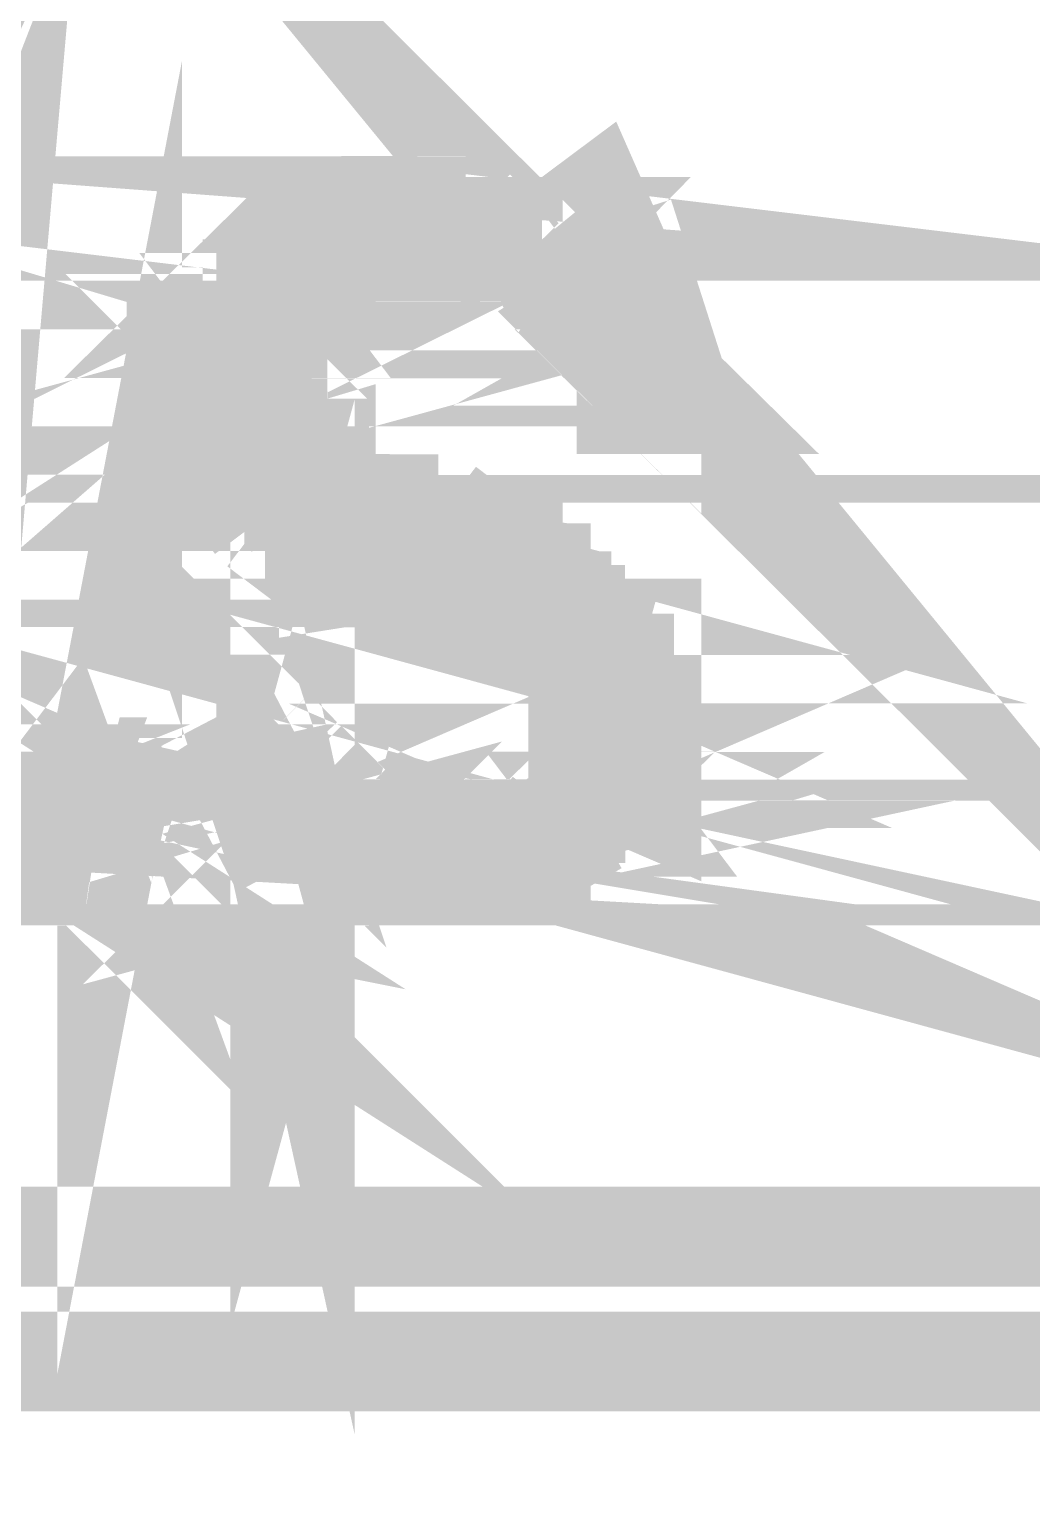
# Model space of a CAD drawing. Header units: inches. Extents: x -524 to 1067, y -71 to 1110.
# Drawn here: x 726.58 to 735.9, y 121.45 to 135.09 of the extents above; entities that cross this region are included whole.
import ezdxf

# ---------------------------------------------------------------- set-up
doc = ezdxf.new("R2010")
doc.units = ezdxf.units.IN
doc.header["$MEASUREMENT"] = 0
doc.layers.add('H', color=7, linetype='Continuous')
doc.layers.add('P', color=7, linetype='Continuous')

msp = doc.modelspace()

# ---------------------------------------------------------------- hatches: boundary and pattern name
at = {"layer": 'H', "linetype": 'Continuous'}
for points in [[(729.0289337264737, 133.1418541869889), (729.2880722165155, 133.3352955950482), (730.6385122350425, 133.3352955950482), (730.8976507250841, 133.1418541869889), (729.0289337264737, 133.1418541869889)], [(731.0910921331433, 132.8827156969471), (731.3465807852974, 133.1418541869889), (731.605719275339, 133.1418541869889), (731.7991606833982, 133.3352955950482), (732.05829917344, 133.3352955950482), (732.5072292336529, 131.7257170864793), (731.3465807852974, 132.8827156969471), (731.0910921331433, 132.8827156969471)], [(728.7734450743199, 132.8827156969471), (728.7734450743199, 133.1418541869889), (729.2880722165155, 133.1418541869889), (729.2880722165155, 132.8827156969471), (728.7734450743199, 132.8827156969471)], [(731.0910921331433, 132.8827156969471), (730.8976507250841, 133.1418541869889), (731.3465807852974, 133.1418541869889), (731.0910921331433, 132.8827156969471)], [(728.5800036662606, 131.9155086566508), (728.3208651762191, 132.1746471466925), (728.3208651762191, 132.4337856367341), (728.5800036662606, 132.6235772069056), (729.0289337264737, 132.8827156969471), (729.0289337264737, 132.6235772069056), (728.7734450743199, 132.6235772069056), (728.7734450743199, 132.1746471466925), (728.5800036662606, 131.9155086566508)], [(728.5800036662606, 132.6235772069056), (728.5800036662606, 132.8827156969471), (729.0289337264737, 132.8827156969471), (728.5800036662606, 132.6235772069056)], [(728.1310736060475, 131.7257170864793), (728.1310736060475, 131.9155086566508), (728.3208651762191, 131.9155086566508), (728.3208651762191, 132.1746471466925), (728.5800036662606, 131.9155086566508), (728.1310736060475, 131.7257170864793)], [(728.1310736060475, 131.4665785964377), (728.1310736060475, 131.7257170864793), (728.5800036662606, 131.9155086566508), (728.5800036662606, 131.7257170864793), (728.7734450743199, 131.7257170864793), (728.7734450743199, 131.2731371883785), (728.3208651762191, 131.0176485362247), (728.3208651762191, 131.4665785964377), (728.1310736060475, 131.4665785964377)], [(732.3137878255936, 131.7257170864793), (732.3137878255936, 131.9155086566508), (732.5072292336529, 131.7257170864793), (732.3137878255936, 131.7257170864793)], [(728.3208651762191, 131.0176485362247), (728.7734450743199, 131.2731371883785), (729.0289337264737, 131.0176485362247), (728.3208651762191, 131.0176485362247)], [(728.5800036662606, 130.7585100461829), (728.3208651762191, 131.0176485362247), (729.2880722165155, 131.0176485362247), (729.2880722165155, 130.7585100461829), (728.5800036662606, 130.7585100461829)], [(728.7734450743199, 130.5650686381236), (728.5800036662606, 130.7585100461829), (729.7406521146163, 130.7585100461829), (729.7406521146163, 130.5650686381236), (728.7734450743199, 130.5650686381236)], [(729.0289337264737, 130.305930148082), (728.7734450743199, 130.5650686381236), (730.448720664871, 130.5650686381236), (730.6385122350425, 130.305930148082), (731.0910921331433, 130.305930148082), (731.0910921331433, 130.1161385779106), (729.4815136245747, 130.1161385779106), (729.4815136245747, 130.305930148082), (729.0289337264737, 130.305930148082)], [(731.7991606833982, 129.5978615978273), (730.8976507250841, 129.8570000878688), (730.448720664871, 129.8570000878688), (730.1895821748294, 130.1161385779106), (731.605719275339, 129.8570000878688), (731.7991606833982, 129.8570000878688), (731.7991606833982, 129.5978615978273)], [(731.605719275339, 129.8570000878688), (730.1895821748294, 130.1161385779106), (731.605719275339, 130.1161385779106), (731.605719275339, 129.8570000878688)], [(732.05829917344, 129.4080700276558), (731.3465807852974, 129.5978615978273), (731.0910921331433, 129.5978615978273), (730.8976507250841, 129.8570000878688), (731.7991606833982, 129.5978615978273), (732.05829917344, 129.5978615978273), (732.05829917344, 129.4080700276558)], [(732.3137878255936, 128.9554901295549), (731.7991606833982, 129.1489315376142), (731.605719275339, 129.4080700276558), (731.3465807852974, 129.4080700276558), (731.3465807852974, 129.5978615978273), (732.05829917344, 129.4080700276558), (732.3137878255936, 129.4080700276558), (732.3137878255936, 128.9554901295549)], [(731.7991606833982, 128.5065600693418), (731.7991606833982, 129.1489315376142), (732.3137878255936, 128.9554901295549), (732.3137878255936, 128.7000014774011), (731.7991606833982, 128.5065600693418)], [(729.0289337264737, 127.3459116209861), (728.3208651762191, 128.7000014774011), (728.5800036662606, 128.9554901295549), (728.5800036662606, 128.7000014774011), (728.7734450743199, 128.5065600693418), (729.0289337264737, 127.3459116209861)], [(727.1638665657513, 127.3459116209861), (727.1638665657513, 128.2474215793002), (727.3573079738105, 128.4408629873594), (727.4230050557928, 128.7000014774011), (727.4230050557928, 128.5065600693418), (727.3573079738105, 128.4408629873594), (727.1638665657513, 127.3459116209861)], [(727.1638665657513, 127.3459116209861), (727.4230050557928, 128.7000014774011), (727.6784937079467, 128.7000014774011), (727.1638665657513, 127.3459116209861)], [(731.7991606833982, 128.5065600693418), (732.3137878255936, 128.7000014774011), (732.3137878255936, 128.5065600693418), (731.7991606833982, 128.5065600693418)], [(729.0289337264737, 127.3459116209861), (728.7734450743199, 128.5065600693418), (729.0289337264737, 128.2474215793002), (729.0289337264737, 127.3459116209861)], [(732.05829917344, 127.7984915190871), (731.7991606833982, 127.9882830892584), (731.7991606833982, 128.5065600693418), (732.3137878255936, 128.5065600693418), (732.3137878255936, 127.9882830892584), (732.05829917344, 127.9882830892584), (732.05829917344, 127.7984915190871)], [(727.1638665657513, 127.3459116209861), (726.71128666765, 127.7984915190871), (727.1638665657513, 128.2474215793002), (727.1638665657513, 127.3459116209861)], [(729.0289337264737, 127.3459116209861), (729.2880722165155, 127.9882830892584), (729.4815136245747, 127.7984915190871), (729.4815136245747, 127.7984915190871), (729.2880722165155, 127.5393530290453), (729.7406521146163, 127.5393530290453), (729.4815136245747, 127.7984915190871), (729.4815136245747, 127.7984915190871), (729.2880722165155, 127.5393530290453), (729.0289337264737, 127.3459116209861)], [(729.0289337264737, 127.3459116209861), (729.0289337264737, 127.9882830892584), (729.2880722165155, 127.9882830892584), (729.0289337264737, 127.3459116209861)], [(731.605719275339, 127.7984915190871), (731.7991606833982, 127.9882830892584), (732.05829917344, 127.7984915190871), (731.605719275339, 127.7984915190871)], [(727.1638665657513, 127.3459116209861), (726.2623566074371, 127.5393530290453), (726.5214950974789, 127.7984915190871), (727.1638665657513, 127.3459116209861)], [(727.1638665657513, 127.3459116209861), (726.5214950974789, 127.7984915190871), (726.71128666765, 127.7984915190871), (727.1638665657513, 127.3459116209861)], [(731.605719275339, 127.3459116209861), (730.8976507250841, 127.5393530290453), (731.3465807852974, 127.5393530290453), (731.605719275339, 127.7984915190871), (731.7991606833982, 127.7984915190871), (731.7991606833982, 127.5393530290453), (731.605719275339, 127.5393530290453), (731.605719275339, 127.3459116209861)], [(722.3351310400446, 127.3459116209861), (725.813426547224, 127.5393530290453), (727.1638665657513, 127.3459116209861), (722.3351310400446, 127.3459116209861)], [(727.1638665657513, 127.3459116209861), (725.813426547224, 127.5393530290453), (726.2623566074371, 127.5393530290453), (727.1638665657513, 127.3459116209861)], [(729.7406521146163, 127.3459116209861), (729.4815136245747, 127.5393530290453), (730.6385122350425, 127.5393530290453), (729.7406521146163, 127.3459116209861)], [(729.7406521146163, 127.3459116209861), (730.6385122350425, 127.5393530290453), (731.605719275339, 127.3459116209861), (729.7406521146163, 127.3459116209861)], [(731.605719275339, 127.3459116209861), (730.6385122350425, 127.5393530290453), (730.8976507250841, 127.5393530290453), (731.605719275339, 127.3459116209861)]]:
    msp.add_hatch(color=256, dxfattribs=at).paths.add_polyline_path(points)

# ---------------------------------------------------------------- linework, layer by layer
at = {"layer": 'P'}
for points, const_width in [([(726.9047280757095, 141.5109324639691), (726.4557980154964, 136.3610112041265), (726.4557980154964, 141.5109324639691)], 1.160648448355721), ([(727.1638665657513, 136.6164998562803), (728.0653765240652, 137.0690797543812), (727.4230050557928, 136.8099412643396)], 1.160648448355721), ([(726.71128666765, 136.3610112041265), (727.4230050557928, 137.0690797543812), (726.71128666765, 136.3610112041265), (727.4230050557928, 137.0690797543812), (726.4557980154964, 136.3610112041265)], 1.15699861046781), ([(727.4230050557928, 137.0690797543812), (726.4557980154964, 136.3610112041265), (727.1638665657513, 137.0690797543812), (727.4230050557928, 137.0690797543812)], 1.15699861046781), ([(726.4557980154964, 136.3610112041265), (726.9047280757095, 137.324568406535), (726.9047280757095, 137.5180098145943), (726.4557980154964, 136.3610112041265)], 1.15699861046781), ([(731.3465807852974, 133.141854186989), (732.5072292336529, 131.7257170864793), (731.5400221933567, 132.6892742888879)], 1.160648448355721), ([(727.4230050557928, 128.5065600693418), (727.4230050557928, 128.7000014774011), (727.1638665657513, 127.3459116209861)], 1.15699861046781), ([(732.5072292336529, 131.7257170864793), (731.7991606833982, 133.3352955950482), (731.5400221933567, 133.141854186989)], 1.160648448355721), ([(719.502856839026, 133.141854186989), (717.4406984323562, 133.141854186989), (719.2437183489842, 133.3352955950482)], 1.15699861046781), ([(726.0032181173954, 133.3352955950482), (723.430082406418, 133.3352955950482), (726.0032181173954, 133.141854186989)], 1.15699861046781), ([(717.4406984323562, 133.141854186989), (719.2437183489842, 133.3352955950482), (717.6341398404154, 133.3352955950482), (717.4406984323562, 133.141854186989)], 1.15699861046781), ([(730.6385122350425, 133.3352955950482), (729.2223751345332, 133.3352955950482), (730.8319536431018, 133.141854186989)], 1.15699861046781), ([(729.0289337264737, 133.141854186989), (729.2223751345332, 133.3352955950482)], 1.15699861046781), ([(729.4815136245747, 133.3352955950482), (730.6385122350425, 133.3352955950482), (729.2223751345332, 133.3352955950482), (729.4815136245747, 133.3352955950482)], 1.15699861046781), ([(729.2223751345332, 133.3352955950482), (730.8319536431018, 133.141854186989)], 1.15699861046781), ([(730.6385122350425, 133.3352955950482), (729.4815136245747, 133.3352955950482), (729.4815136245747, 133.3352955950482), (730.6385122350425, 133.3352955950482)], 1.160648448355721), ([(729.7406521146163, 133.3352955950482), (730.3830235828887, 133.3352955950482), (729.4815136245747, 133.3352955950482), (729.7406521146163, 133.3352955950482)], 1.15699861046781), ([(730.3830235828887, 133.3352955950482), (729.4815136245747, 133.3352955950482), (730.6385122350425, 133.3352955950482), (730.3830235828887, 133.3352955950482)], 1.15699861046781), ([(729.4815136245747, 133.3352955950482), (730.6385122350425, 133.3352955950482)], 1.15699861046781), ([(729.4815136245747, 133.3352955950482), (730.6385122350425, 133.3352955950482)], 1.15699861046781), ([(729.9304436847876, 133.3352955950482), (729.7406521146163, 133.3352955950482), (729.9304436847876, 133.3352955950482)], 1.15699861046781), ([(730.1895821748294, 133.3352955950482), (729.7406521146163, 133.3352955950482), (730.3830235828887, 133.3352955950482), (730.1895821748294, 133.3352955950482)], 1.15699861046781), ([(730.1895821748294, 133.3352955950482), (729.9304436847876, 133.3352955950482)], 1.160648448355721), ([(729.9304436847876, 133.3352955950482), (730.1895821748294, 133.3352955950482)], 1.15699861046781), ([(730.1895821748294, 133.3352955950482), (730.1895821748294, 133.3352955950482), (730.1895821748294, 133.3352955950482)], 1.160648448355721), ([(730.6385122350425, 133.3352955950482), (730.6385122350425, 133.3352955950482)], 1.160648448355721), ([(730.8319536431018, 133.141854186989), (730.6385122350425, 133.3352955950482)], 1.160648448355721), ([(732.5072292336529, 131.7257170864793), (731.7991606833982, 133.3352955950482)], 1.160648448355721), ([(731.7991606833982, 133.3352955950482), (731.9926020914575, 133.3352955950482)], 1.15699861046781), ([(731.9926020914575, 133.3352955950482), (732.5072292336529, 131.7257170864793)], 1.160648448355721), ([(729.7406521146163, 133.141854186989), (728.7734450743199, 133.141854186989)], 1.160648448355721), ([(729.4815136245747, 133.141854186989), (728.7734450743199, 133.141854186989)], 1.160648448355721), ([(729.2223751345332, 133.141854186989), (728.7734450743199, 132.8827156969472)], 1.160648448355721), ([(729.2223751345332, 133.141854186989), (728.7734450743199, 132.8827156969472)], 1.160648448355721), ([(729.7406521146163, 133.141854186989), (728.7734450743199, 133.141854186989)], 1.160648448355721), ([(728.7734450743199, 133.141854186989), (729.7406521146163, 133.141854186989)], 1.15699861046781), ([(728.7734450743199, 133.141854186989), (729.2223751345332, 133.141854186989), (729.4815136245747, 133.141854186989)], 1.15699861046781), ([(728.7734450743199, 133.141854186989), (729.2223751345332, 133.141854186989)], 1.15699861046781), ([(728.7734450743199, 132.8827156969472), (728.7734450743199, 133.141854186989)], 1.15699861046781), ([(728.7734450743199, 132.8827156969472), (729.2223751345332, 132.8827156969472), (729.2223751345332, 133.141854186989)], 1.15699861046781), ([(728.7734450743199, 133.141854186989), (729.0289337264737, 133.141854186989)], 1.15699861046781), ([(729.9304436847876, 133.141854186989), (729.0289337264737, 133.141854186989)], 1.160648448355721), ([(729.7406521146163, 133.141854186989), (729.0289337264737, 133.141854186989)], 1.160648448355721), ([(729.0289337264737, 133.141854186989), (731.0910921331433, 133.141854186989), (730.1895821748294, 133.141854186989), (729.0289337264737, 133.141854186989)], 1.160648448355721), ([(730.1895821748294, 133.141854186989), (729.0289337264737, 133.141854186989)], 1.160648448355721), ([(729.9304436847876, 133.141854186989), (729.0289337264737, 133.141854186989), (729.0289337264737, 133.141854186989)], 1.160648448355721), ([(730.8319536431018, 133.141854186989), (729.0289337264737, 133.141854186989)], 1.160648448355721), ([(730.8319536431018, 133.141854186989), (729.0289337264737, 133.141854186989), (731.0910921331433, 133.141854186989), (730.8319536431018, 133.141854186989)], 1.160648448355721), ([(729.0289337264737, 133.141854186989), (729.9304436847876, 133.141854186989)], 1.15699861046781), ([(729.0289337264737, 133.141854186989), (729.7406521146163, 133.141854186989)], 1.15699861046781), ([(729.0289337264737, 133.141854186989), (729.7406521146163, 133.141854186989)], 1.15699861046781), ([(729.0289337264737, 133.141854186989), (730.1895821748294, 133.141854186989)], 1.15699861046781), ([(729.0289337264737, 133.141854186989), (729.9304436847876, 133.141854186989)], 1.15699861046781), ([(729.7406521146163, 133.141854186989), (729.7406521146163, 133.141854186989)], 1.160648448355721), ([(731.3465807852974, 133.141854186989), (730.1895821748294, 133.141854186989)], 1.160648448355721), ([(731.0910921331433, 133.141854186989), (730.1895821748294, 133.141854186989)], 1.160648448355721), ([(731.0910921331433, 133.141854186989), (731.3465807852974, 133.141854186989), (730.1895821748294, 133.141854186989)], 1.160648448355721), ([(731.0910921331433, 133.141854186989), (730.1895821748294, 133.141854186989)], 1.160648448355721), ([(730.1895821748294, 133.141854186989), (731.3465807852974, 133.141854186989)], 1.15699861046781), ([(730.1895821748294, 133.141854186989), (731.0910921331433, 133.141854186989)], 1.15699861046781), ([(730.1895821748294, 133.141854186989), (731.0910921331433, 133.141854186989)], 1.15699861046781), ([(730.1895821748294, 133.141854186989), (731.0910921331433, 133.141854186989)], 1.15699861046781), ([(731.3465807852974, 133.141854186989), (730.6385122350425, 133.141854186989), (730.3830235828887, 133.141854186989)], 1.160648448355721), ([(730.3830235828887, 133.141854186989), (731.3465807852974, 133.141854186989)], 1.15699861046781), ([(730.8319536431018, 133.141854186989), (731.3465807852974, 133.141854186989), (731.0910921331433, 132.8827156969472)], 1.15699861046781), ([(731.3465807852974, 133.141854186989), (730.6385122350425, 133.141854186989)], 1.160648448355721), ([(731.3465807852974, 133.141854186989), (730.6385122350425, 133.141854186989), (730.6385122350425, 133.141854186989)], 1.160648448355721), ([(731.3465807852974, 133.141854186989), (730.6385122350425, 133.141854186989)], 1.160648448355721), ([(730.6385122350425, 133.141854186989), (731.3465807852974, 133.141854186989)], 1.15699861046781), ([(730.6385122350425, 133.141854186989), (731.3465807852974, 133.141854186989)], 1.15699861046781), ([(730.6385122350425, 133.141854186989), (731.3465807852974, 133.141854186989)], 1.15699861046781), ([(731.0910921331433, 132.8827156969472), (730.8319536431018, 133.141854186989)], 1.160648448355721), ([(731.0910921331433, 133.141854186989), (731.0910921331433, 133.141854186989)], 1.160648448355721), ([(731.3465807852974, 133.141854186989), (731.0910921331433, 132.8827156969472)], 1.15699861046781), ([(731.0910921331433, 132.8827156969472), (731.3465807852974, 133.141854186989)], 1.15699861046781), ([(731.0910921331433, 132.8827156969472), (731.3465807852974, 133.141854186989), (731.0910921331433, 132.8827156969472)], 1.15699861046781), ([(731.3465807852974, 133.141854186989), (732.5072292336529, 131.7257170864793)], 1.160648448355721), ([(731.5400221933567, 133.141854186989), (731.3465807852974, 133.141854186989)], 1.160648448355721), ([(731.3465807852974, 133.141854186989), (731.5400221933567, 132.6892742888879)], 1.15699861046781), ([(731.5400221933567, 132.6892742888879), (731.3465807852974, 133.141854186989), (731.5400221933567, 132.6892742888879), (731.3465807852974, 133.141854186989), (731.5400221933567, 132.6892742888879)], 1.15699861046781), ([(731.5400221933567, 133.141854186989), (731.5400221933567, 133.141854186989)], 1.160648448355721), ([(732.5072292336529, 131.7257170864793), (731.5400221933567, 133.141854186989)], 1.15699861046781), ([(732.5072292336529, 131.7257170864793), (731.5400221933567, 133.141854186989)], 1.15699861046781), ([(731.5400221933567, 133.141854186989), (732.5072292336529, 131.7257170864793), (731.5400221933567, 133.141854186989), (732.5072292336529, 131.7257170864793), (731.5400221933567, 133.141854186989)], 1.15699861046781), ([(729.0289337264737, 132.8827156969472), (728.5800036662606, 132.6892742888879), (728.5800036662606, 132.8827156969472)], 1.15699861046781), ([(725.039660914987, 132.8827156969472), (724.3936396088266, 132.8827156969472), (725.039660914987, 132.6892742888879)], 1.15699861046781), ([(728.5800036662606, 132.8827156969472), (729.2223751345332, 132.8827156969472)], 1.160648448355721), ([(728.5800036662606, 132.8827156969472), (729.0289337264737, 132.8827156969472), (729.0289337264737, 132.8827156969472), (728.5800036662606, 132.8827156969472)], 1.160648448355721), ([(729.0289337264737, 132.8827156969472), (728.5800036662606, 132.6892742888879), (729.0289337264737, 132.8827156969472)], 1.15699861046781), ([(729.2223751345332, 132.8827156969472), (728.5800036662606, 132.8827156969472)], 1.15699861046781), ([(729.0289337264737, 132.8827156969472), (728.5800036662606, 132.8827156969472)], 1.15699861046781), ([(728.7734450743199, 132.8827156969472), (729.2223751345332, 132.8827156969472), (728.5800036662606, 132.8827156969472), (728.7734450743199, 132.8827156969472)], 1.15699861046781), ([(731.0910921331433, 132.8827156969472), (731.0910921331433, 132.8827156969472)], 1.160648448355721), ([(731.3465807852974, 132.8827156969472), (731.5400221933567, 132.6892742888879), (731.3465807852974, 132.8827156969472)], 1.160648448355721), ([(725.7477294652417, 127.5393530290454), (727.1638665657513, 127.3459116209861), (726.0032181173954, 127.5393530290454)], 1.15699861046781), ([(728.5800036662606, 132.6892742888879), (728.7734450743199, 132.4337856367341), (728.3208651762191, 132.4337856367341), (728.5800036662606, 132.6892742888879)], 1.160648448355721), ([(729.0289337264737, 132.6892742888879), (728.5800036662606, 132.6892742888879)], 1.160648448355721), ([(728.5800036662606, 132.6892742888879), (728.5800036662606, 132.6892742888879), (728.5800036662606, 132.6892742888879)], 1.160648448355721), ([(728.5800036662606, 132.6892742888879), (728.7734450743199, 132.6892742888879), (729.0289337264737, 132.6892742888879)], 1.15699861046781), ([(728.7734450743199, 132.6892742888879), (728.7734450743199, 132.4337856367341), (728.7734450743199, 132.6892742888879)], 1.15699861046781), ([(731.5400221933567, 132.6892742888879), (731.7991606833982, 132.4337856367341)], 1.160648448355721), ([(732.5072292336529, 131.7257170864793), (731.5400221933567, 132.6892742888879)], 1.160648448355721), ([(731.5400221933567, 132.6892742888879), (731.5400221933567, 132.6892742888879)], 1.160648448355721), ([(728.3208651762191, 132.4337856367341), (728.7734450743199, 132.2403442286749), (728.7734450743199, 132.4337856367341)], 1.15699861046781), ([(728.7734450743199, 132.4337856367341), (728.3208651762191, 132.4337856367341)], 1.160648448355721), ([(728.7734450743199, 132.4337856367341), (728.3208651762191, 132.4337856367341), (728.3208651762191, 132.4337856367341), (728.7734450743199, 132.4337856367341)], 1.160648448355721), ([(728.7734450743199, 132.2403442286749), (728.3208651762191, 132.2403442286749), (728.3208651762191, 132.4337856367341)], 1.160648448355721), ([(728.3208651762191, 132.4337856367341), (728.7734450743199, 132.4337856367341)], 1.15699861046781), ([(728.3208651762191, 132.4337856367341), (728.7734450743199, 132.4337856367341)], 1.15699861046781), ([(728.3208651762191, 132.4337856367341), (728.7734450743199, 132.2403442286749)], 1.15699861046781), ([(728.7734450743199, 132.4337856367341), (728.7734450743199, 132.4337856367341)], 1.160648448355721), ([(731.7991606833982, 132.4337856367341), (731.9926020914575, 132.2403442286749)], 1.160648448355721), ([(731.7991606833982, 132.4337856367341), (731.7991606833982, 132.4337856367341)], 1.160648448355721), ([(732.5072292336529, 131.7257170864793), (731.7991606833982, 132.4337856367341)], 1.15699861046781), ([(732.5072292336529, 131.7257170864793), (731.7991606833982, 132.4337856367341)], 1.15699861046781), ([(731.7991606833982, 132.4337856367341), (732.5072292336529, 131.7257170864793)], 1.15699861046781), ([(731.7991606833982, 132.4337856367341), (732.5072292336529, 131.7257170864793)], 1.15699861046781), ([(728.7734450743199, 132.2403442286749), (728.3208651762191, 132.2403442286749), (728.5800036662606, 131.9812057386332), (728.7734450743199, 132.2403442286749)], 1.160648448355721), ([(728.3208651762191, 132.2403442286749), (728.5800036662606, 131.9812057386332), (728.3208651762191, 132.2403442286749)], 1.160648448355721), ([(732.2480907436111, 131.9812057386332), (732.5072292336529, 131.7257170864793), (731.9926020914575, 132.2403442286749)], 1.160648448355721), ([(732.5072292336529, 131.7257170864793), (731.9926020914575, 132.2403442286749), (731.9926020914575, 132.2403442286749), (732.5072292336529, 131.7257170864793)], 1.160648448355721), ([(731.9926020914575, 132.2403442286749), (732.5072292336529, 131.7257170864793)], 1.160648448355721), ([(731.9926020914575, 132.2403442286749), (732.2480907436111, 131.9812057386332)], 1.15699861046781), ([(728.0653765240652, 131.9812057386332), (728.5800036662606, 131.9812057386332), (728.0653765240652, 131.7257170864793), (728.0653765240652, 131.9812057386332)], 1.15699861046781), ([(728.5800036662606, 131.9812057386332), (728.0653765240652, 131.9812057386332)], 1.160648448355721), ([(728.5800036662606, 131.9812057386332), (728.0653765240652, 131.7257170864793), (728.5800036662606, 131.9812057386332)], 1.15699861046781), ([(728.3208651762191, 131.9812057386332), (728.0653765240652, 131.9812057386332), (728.3208651762191, 131.9812057386332)], 1.15699861046781), ([(728.0653765240652, 131.9812057386332), (728.5800036662606, 131.9812057386332)], 1.15699861046781), ([(728.5800036662606, 131.9812057386332), (728.5800036662606, 131.9812057386332)], 1.160648448355721), ([(729.0289337264737, 128.2474215793002), (729.0289337264737, 127.3459116209861), (728.7734450743199, 128.5065600693418)], 1.15699861046781), ([(732.2480907436111, 131.9812057386332), (732.5072292336529, 131.7257170864793), (732.2480907436111, 131.9812057386332), (732.5072292336529, 131.7257170864793), (732.2480907436111, 131.7257170864793), (732.2480907436111, 131.9812057386332)], 1.160648448355721), ([(728.7734450743199, 131.7257170864793), (728.0653765240652, 131.53227567842), (728.7734450743199, 131.53227567842)], 1.15699861046781), ([(728.0653765240652, 131.7257170864793), (728.7734450743199, 131.7257170864793)], 1.160648448355721), ([(728.0653765240652, 131.7257170864793), (728.7734450743199, 131.7257170864793)], 1.160648448355721), ([(728.5800036662606, 131.7257170864793), (728.0653765240652, 131.7257170864793)], 1.15699861046781), ([(728.7734450743199, 131.7257170864793), (728.0653765240652, 131.53227567842), (728.0653765240652, 131.7257170864793)], 1.15699861046781), ([(728.3208651762191, 131.53227567842), (728.7734450743199, 131.2731371883785), (728.7734450743199, 131.53227567842)], 1.15699861046781), ([(728.7734450743199, 131.7257170864793), (728.5800036662606, 131.7257170864793)], 1.15699861046781), ([(728.7734450743199, 131.53227567842), (728.7734450743199, 131.7257170864793)], 1.160648448355721), ([(722.9775025083172, 127.7984915190872), (722.2694339580623, 127.3459116209861), (722.7877109381457, 127.7984915190872)], 1.160648448355721), ([(728.7734450743199, 131.53227567842), (728.3208651762191, 131.53227567842), (728.0653765240652, 131.53227567842)], 1.160648448355721), ([(728.0653765240652, 131.53227567842), (728.7734450743199, 131.53227567842)], 1.15699861046781), ([(728.7734450743199, 131.53227567842), (728.3208651762191, 131.53227567842)], 1.160648448355721), ([(728.7734450743199, 131.2731371883785), (728.3208651762191, 131.2731371883785), (728.3208651762191, 131.53227567842)], 1.160648448355721), ([(728.3208651762191, 131.53227567842), (728.7734450743199, 131.2731371883785)], 1.15699861046781), ([(729.0289337264737, 131.0176485362247), (728.3208651762191, 131.0176485362247), (728.7734450743199, 131.2731371883785)], 1.15699861046781), ([(728.3208651762191, 131.2731371883785), (728.7734450743199, 131.2731371883785), (728.3208651762191, 131.0176485362247)], 1.15699861046781), ([(728.7734450743199, 131.2731371883785), (728.3208651762191, 131.2731371883785)], 1.160648448355721), ([(728.3208651762191, 131.0176485362247), (728.3208651762191, 131.2731371883785)], 1.160648448355721), ([(728.3208651762191, 131.2731371883785), (728.7734450743199, 131.2731371883785)], 1.15699861046781), ([(728.7734450743199, 131.2731371883785), (729.0289337264737, 131.0176485362247)], 1.160648448355721), ([(728.7734450743199, 131.2731371883785), (728.7734450743199, 131.2731371883785)], 1.160648448355721), ([(729.2223751345332, 130.8242071281654), (728.5800036662606, 130.8242071281654), (729.2223751345332, 131.0176485362247), (729.2223751345332, 130.8242071281654)], 1.15699861046781), ([(728.5800036662606, 130.8242071281654), (729.2223751345332, 131.0176485362247), (728.3208651762191, 131.0176485362247)], 1.15699861046781), ([(728.3208651762191, 131.0176485362247), (728.5800036662606, 130.8242071281654)], 1.160648448355721), ([(728.3208651762191, 131.0176485362247), (728.3208651762191, 131.0176485362247)], 1.160648448355721), ([(729.2223751345332, 131.0176485362247), (728.3208651762191, 131.0176485362247), (729.0289337264737, 131.0176485362247), (729.2223751345332, 131.0176485362247)], 1.15699861046781), ([(728.3208651762191, 131.0176485362247), (729.0289337264737, 131.0176485362247)], 1.15699861046781), ([(729.0289337264737, 131.0176485362247), (728.3208651762191, 131.0176485362247)], 1.15699861046781), ([(729.0289337264737, 131.0176485362247), (728.3208651762191, 131.0176485362247)], 1.15699861046781), ([(728.3208651762191, 131.0176485362247), (729.0289337264737, 131.0176485362247)], 1.15699861046781), ([(729.0289337264737, 131.0176485362247), (729.0289337264737, 131.0176485362247)], 1.160648448355721), ([(729.2223751345332, 128.0539801712409), (729.0289337264737, 127.3459116209861), (729.0289337264737, 128.0539801712409), (729.2223751345332, 128.0539801712409)], 1.15699861046781), ([(728.5800036662606, 130.8242071281654), (728.7734450743199, 130.5650686381237)], 1.160648448355721), ([(728.5800036662606, 130.8242071281654), (729.4815136245747, 130.8242071281654)], 1.160648448355721), ([(728.5800036662606, 130.8242071281654), (729.4815136245747, 130.8242071281654)], 1.160648448355721), ([(728.5800036662606, 130.8242071281654), (728.5800036662606, 130.8242071281654)], 1.160648448355721), ([(729.7406521146163, 130.8242071281654), (728.5800036662606, 130.8242071281654)], 1.15699861046781), ([(729.7406521146163, 130.8242071281654), (728.5800036662606, 130.8242071281654)], 1.15699861046781), ([(729.4815136245747, 130.8242071281654), (729.2223751345332, 130.8242071281654), (728.5800036662606, 130.8242071281654)], 1.15699861046781), ([(729.2223751345332, 130.8242071281654), (728.5800036662606, 130.8242071281654), (729.2223751345332, 130.8242071281654), (728.5800036662606, 130.8242071281654)], 1.15699861046781), ([(728.5800036662606, 130.8242071281654), (729.2223751345332, 130.8242071281654)], 1.15699861046781), ([(728.7734450743199, 130.5650686381237), (729.7406521146163, 130.8242071281654)], 1.160648448355721), ([(728.7734450743199, 130.5650686381237), (729.7406521146163, 130.8242071281654)], 1.160648448355721), ([(729.4815136245747, 130.8242071281654), (729.7406521146163, 130.8242071281654)], 1.15699861046781), ([(729.7406521146163, 130.8242071281654), (729.7406521146163, 130.5650686381237)], 1.15699861046781), ([(728.7734450743199, 130.5650686381237), (729.9304436847876, 130.5650686381237)], 1.160648448355721), ([(730.3830235828887, 130.5650686381237), (729.0289337264737, 130.3716272300644), (728.7734450743199, 130.5650686381237)], 1.160648448355721), ([(728.7734450743199, 130.5650686381237), (728.7734450743199, 130.5650686381237), (729.9304436847876, 130.5650686381237), (728.7734450743199, 130.5650686381237)], 1.160648448355721), ([(728.7734450743199, 130.5650686381237), (729.9304436847876, 130.5650686381237), (729.7406521146163, 130.5650686381237)], 1.160648448355721), ([(729.9304436847876, 130.5650686381237), (728.7734450743199, 130.5650686381237)], 1.15699861046781), ([(730.1895821748294, 130.5650686381237), (728.7734450743199, 130.5650686381237), (730.3830235828887, 130.5650686381237), (730.1895821748294, 130.5650686381237)], 1.15699861046781), ([(728.7734450743199, 130.5650686381237), (730.3830235828887, 130.5650686381237)], 1.15699861046781), ([(729.9304436847876, 130.5650686381237), (728.7734450743199, 130.5650686381237)], 1.15699861046781), ([(729.9304436847876, 130.5650686381237), (728.7734450743199, 130.5650686381237)], 1.15699861046781), ([(729.7406521146163, 130.5650686381237), (728.7734450743199, 130.5650686381237)], 1.15699861046781), ([(729.7406521146163, 130.5650686381237), (728.7734450743199, 130.5650686381237)], 1.15699861046781), ([(730.3830235828887, 130.5650686381237), (729.0289337264737, 130.3716272300644)], 1.160648448355721), ([(730.6385122350425, 130.3716272300644), (730.3830235828887, 130.5650686381237)], 1.160648448355721), ([(731.0910921331433, 130.3716272300644), (729.4815136245747, 130.1161385779106), (731.0910921331433, 130.1161385779106)], 1.15699861046781), ([(729.4815136245747, 130.3716272300644), (731.0910921331433, 130.3716272300644), (729.4815136245747, 130.1161385779106), (729.4815136245747, 130.3716272300644)], 1.15699861046781), ([(730.6385122350425, 130.3716272300644), (729.0289337264737, 130.3716272300644), (729.0289337264737, 130.3716272300644), (730.6385122350425, 130.3716272300644)], 1.160648448355721), ([(730.6385122350425, 130.3716272300644), (729.2223751345332, 130.3716272300644), (729.0289337264737, 130.3716272300644)], 1.160648448355721), ([(729.0289337264737, 130.3716272300644), (730.6385122350425, 130.3716272300644)], 1.15699861046781), ([(729.0289337264737, 130.3716272300644), (730.6385122350425, 130.3716272300644)], 1.15699861046781), ([(729.0289337264737, 130.3716272300644), (730.6385122350425, 130.3716272300644)], 1.15699861046781), ([(729.0289337264737, 130.3716272300644), (730.6385122350425, 130.3716272300644)], 1.15699861046781), ([(730.6385122350425, 130.3716272300644), (729.2223751345332, 130.3716272300644)], 1.160648448355721), ([(730.8319536431018, 130.3716272300644), (729.4815136245747, 130.3716272300644), (729.2223751345332, 130.3716272300644)], 1.160648448355721), ([(729.2223751345332, 130.3716272300644), (730.8319536431018, 130.3716272300644)], 1.15699861046781), ([(729.2223751345332, 130.3716272300644), (730.8319536431018, 130.3716272300644)], 1.15699861046781), ([(730.8319536431018, 130.3716272300644), (729.4815136245747, 130.3716272300644)], 1.160648448355721), ([(729.4815136245747, 130.3716272300644), (731.0910921331433, 130.3716272300644)], 1.15699861046781), ([(730.6385122350425, 130.3716272300644), (730.6385122350425, 130.3716272300644)], 1.160648448355721), ([(730.8319536431018, 130.3716272300644), (730.6385122350425, 130.3716272300644)], 1.160648448355721), ([(731.0910921331433, 130.3716272300644), (730.8319536431018, 130.3716272300644)], 1.160648448355721), ([(731.0910921331433, 130.1161385779106), (731.0910921331433, 130.3716272300644)], 1.160648448355721), ([(729.0289337264737, 127.3459116209861), (728.5800036662606, 128.7000014774011), (728.7734450743199, 128.5065600693418)], 1.160648448355721), ([(726.4557980154964, 127.7984915190872), (727.1638665657513, 127.3459116209861), (726.71128666765, 127.7984915190872)], 1.160648448355721), ([(729.7406521146163, 130.1161385779106), (729.4815136245747, 130.1161385779106)], 1.160648448355721), ([(729.4815136245747, 130.1161385779106), (731.0910921331433, 130.1161385779106), (729.7406521146163, 130.1161385779106)], 1.15699861046781), ([(729.9304436847876, 130.1161385779106), (729.7406521146163, 130.1161385779106)], 1.160648448355721), ([(731.0910921331433, 130.1161385779106), (729.7406521146163, 130.1161385779106), (731.3465807852974, 130.1161385779106), (731.0910921331433, 130.1161385779106)], 1.15699861046781), ([(729.7406521146163, 130.1161385779106), (731.3465807852974, 130.1161385779106), (729.9304436847876, 130.1161385779106)], 1.15699861046781), ([(729.9304436847876, 130.1161385779106), (731.5400221933567, 130.1161385779106), (729.9304436847876, 130.1161385779106)], 1.15699861046781), ([(731.3465807852974, 130.1161385779106), (729.9304436847876, 130.1161385779106), (731.5400221933567, 130.1161385779106)], 1.15699861046781), ([(731.5400221933567, 129.9226971698513), (730.1895821748294, 130.1161385779106)], 1.160648448355721), ([(730.1895821748294, 130.1161385779106), (730.1895821748294, 130.1161385779106)], 1.160648448355721), ([(730.1895821748294, 130.1161385779106), (731.5400221933567, 129.9226971698513)], 1.160648448355721), ([(730.1895821748294, 130.1161385779106), (730.3830235828887, 129.9226971698513), (731.5400221933567, 129.9226971698513)], 1.15699861046781), ([(730.1895821748294, 130.1161385779106), (731.5400221933567, 130.1161385779106), (730.1895821748294, 130.1161385779106)], 1.15699861046781), ([(731.5400221933567, 130.1161385779106), (730.1895821748294, 130.1161385779106)], 1.15699861046781), ([(731.5400221933567, 130.1161385779106), (731.3465807852974, 130.1161385779106)], 1.160648448355721), ([(731.5400221933567, 129.9226971698513), (731.5400221933567, 130.1161385779106)], 1.15699861046781), ([(730.3830235828887, 129.9226971698513), (731.5400221933567, 129.9226971698513), (730.6385122350425, 129.9226971698513), (730.3830235828887, 129.9226971698513)], 1.15699861046781), ([(730.6385122350425, 129.9226971698513), (730.6385122350425, 129.9226971698513)], 1.160648448355721), ([(730.8319536431018, 129.9226971698513), (730.6385122350425, 129.9226971698513)], 1.160648448355721), ([(731.5400221933567, 129.9226971698513), (730.6385122350425, 129.9226971698513), (731.7991606833982, 129.9226971698513), (731.5400221933567, 129.9226971698513)], 1.15699861046781), ([(730.6385122350425, 129.9226971698513), (731.7991606833982, 129.9226971698513), (730.6385122350425, 129.9226971698513)], 1.15699861046781), ([(731.7991606833982, 129.9226971698513), (730.6385122350425, 129.9226971698513), (731.7991606833982, 129.9226971698513)], 1.15699861046781), ([(730.6385122350425, 129.9226971698513), (731.7991606833982, 129.9226971698513), (730.8319536431018, 129.9226971698513)], 1.15699861046781), ([(730.8319536431018, 129.9226971698513), (731.0910921331433, 129.6635586798096)], 1.160648448355721), ([(731.7991606833982, 129.6635586798096), (730.8319536431018, 129.9226971698513)], 1.160648448355721), ([(730.8319536431018, 129.9226971698513), (731.7991606833982, 129.6635586798096), (731.7991606833982, 129.9226971698513)], 1.160648448355721), ([(731.7991606833982, 129.9226971698513), (730.8319536431018, 129.9226971698513)], 1.15699861046781), ([(731.7991606833982, 129.9226971698513), (731.7991606833982, 129.9226971698513)], 1.160648448355721), ([(731.0910921331433, 129.6635586798096), (731.0910921331433, 129.6635586798096)], 1.160648448355721), ([(731.0910921331433, 129.6635586798096), (731.7991606833982, 129.6635586798096)], 1.15699861046781), ([(731.0910921331433, 129.6635586798096), (731.7991606833982, 129.6635586798096), (731.0910921331433, 129.6635586798096)], 1.15699861046781), ([(731.7991606833982, 129.6635586798096), (731.0910921331433, 129.6635586798096), (731.9926020914575, 129.6635586798096), (731.7991606833982, 129.6635586798096)], 1.15699861046781), ([(731.0910921331433, 129.6635586798096), (731.9926020914575, 129.6635586798096), (731.3465807852974, 129.6635586798096), (731.0910921331433, 129.6635586798096)], 1.15699861046781), ([(731.3465807852974, 129.6635586798096), (731.9926020914575, 129.4080700276558), (731.9926020914575, 129.6635586798096)], 1.160648448355721), ([(731.3465807852974, 129.6635586798096), (731.9926020914575, 129.4080700276558), (731.3465807852974, 129.6635586798096)], 1.160648448355721), ([(731.9926020914575, 129.6635586798096), (731.3465807852974, 129.6635586798096)], 1.15699861046781), ([(730.8319536431018, 127.5393530290454), (731.5400221933567, 127.3459116209861), (731.0910921331433, 127.5393530290454), (730.8319536431018, 127.5393530290454)], 1.15699861046781), ([(732.2480907436111, 129.4080700276558), (731.5400221933567, 129.4080700276558), (732.2480907436111, 129.2146286195966), (732.2480907436111, 129.4080700276558)], 1.15699861046781), ([(731.3465807852974, 129.4080700276558), (731.9926020914575, 129.4080700276558)], 1.160648448355721), ([(731.5400221933567, 129.4080700276558), (731.3465807852974, 129.4080700276558)], 1.160648448355721), ([(731.5400221933567, 129.4080700276558), (732.2480907436111, 129.4080700276558), (731.9926020914575, 129.4080700276558)], 1.160648448355721), ([(731.5400221933567, 129.4080700276558), (732.2480907436111, 129.4080700276558)], 1.160648448355721), ([(731.5400221933567, 129.4080700276558), (731.5400221933567, 129.4080700276558)], 1.160648448355721), ([(732.2480907436111, 129.2146286195966), (731.7991606833982, 129.2146286195966), (731.5400221933567, 129.4080700276558)], 1.160648448355721), ([(731.9926020914575, 129.4080700276558), (731.5400221933567, 129.4080700276558)], 1.15699861046781), ([(731.9926020914575, 129.4080700276558), (731.5400221933567, 129.4080700276558)], 1.15699861046781), ([(732.2480907436111, 129.4080700276558), (731.5400221933567, 129.4080700276558)], 1.15699861046781), ([(731.5400221933567, 129.4080700276558), (732.2480907436111, 129.2146286195966)], 1.15699861046781), ([(732.2480907436111, 129.2146286195966), (731.7991606833982, 129.2146286195966)], 1.160648448355721), ([(732.2480907436111, 128.9554901295549), (731.7991606833982, 128.7000014774011), (731.7991606833982, 128.9554901295549)], 1.160648448355721), ([(731.7991606833982, 129.2146286195966), (732.2480907436111, 128.9554901295549), (731.7991606833982, 129.2146286195966)], 1.15699861046781), ([(731.7991606833982, 129.2146286195966), (732.2480907436111, 128.9554901295549)], 1.15699861046781), ([(732.2480907436111, 128.9554901295549), (732.2480907436111, 129.2146286195966)], 1.160648448355721), ([(726.71128666765, 127.7984915190872), (727.1638665657513, 127.3459116209861), (726.9047280757095, 128.0539801712409), (726.71128666765, 127.7984915190872)], 1.160648448355721), ([(728.3208651762191, 128.7000014774011), (728.5800036662606, 128.9554901295549), (728.3208651762191, 128.7000014774011)], 1.160648448355721), ([(731.7991606833982, 128.9554901295549), (731.7991606833982, 128.9554901295549)], 1.160648448355721), ([(732.2480907436111, 128.9554901295549), (731.7991606833982, 128.7000014774011)], 1.160648448355721), ([(731.7991606833982, 128.9554901295549), (732.2480907436111, 128.9554901295549), (731.7991606833982, 128.9554901295549)], 1.15699861046781), ([(732.2480907436111, 128.9554901295549), (731.7991606833982, 128.9554901295549), (732.2480907436111, 128.9554901295549)], 1.15699861046781), ([(731.7991606833982, 128.9554901295549), (732.2480907436111, 128.9554901295549)], 1.15699861046781), ([(732.2480907436111, 128.9554901295549), (732.2480907436111, 128.9554901295549)], 1.160648448355721), ([(732.2480907436111, 128.7000014774011), (732.2480907436111, 128.9554901295549)], 1.160648448355721), ([(727.6127966259642, 128.7000014774011), (727.1638665657513, 127.3459116209861), (727.6127966259642, 128.7000014774011)], 1.160648448355721), ([(727.4230050557928, 128.7000014774011), (727.4230050557928, 128.7000014774011), (727.4230050557928, 128.7000014774011)], 1.160648448355721), ([(729.0289337264737, 127.3459116209861), (728.5800036662606, 128.7000014774011), (728.3208651762191, 128.7000014774011)], 1.160648448355721), ([(728.3208651762191, 128.7000014774011), (729.0289337264737, 127.3459116209861)], 1.15699861046781), ([(728.5800036662606, 128.7000014774011), (728.5800036662606, 128.7000014774011), (728.5800036662606, 128.7000014774011)], 1.160648448355721), ([(731.7991606833982, 128.7000014774011), (732.2480907436111, 128.7000014774011), (731.7991606833982, 128.5065600693418), (731.7991606833982, 128.7000014774011)], 1.15699861046781), ([(732.2480907436111, 128.7000014774011), (731.7991606833982, 128.5065600693418)], 1.15699861046781), ([(731.7991606833982, 128.7000014774011), (732.2480907436111, 128.7000014774011)], 1.15699861046781), ([(732.2480907436111, 128.5065600693418), (732.2480907436111, 128.7000014774011)], 1.160648448355721), ([(731.7991606833982, 128.5065600693418), (732.2480907436111, 128.2474215793002), (732.2480907436111, 128.5065600693418)], 1.160648448355721), ([(727.1638665657513, 127.3459116209861), (727.4230050557928, 128.5065600693418)], 1.160648448355721), ([(727.1638665657513, 127.3459116209861), (727.4230050557928, 128.5065600693418)], 1.160648448355721), ([(727.4230050557928, 128.5065600693418), (727.1638665657513, 128.2474215793002)], 1.15699861046781), ([(728.7734450743199, 128.5065600693418), (729.0289337264737, 128.2474215793002)], 1.160648448355721), ([(728.7734450743199, 128.5065600693418), (728.7734450743199, 128.5065600693418)], 1.160648448355721), ([(729.0289337264737, 127.3459116209861), (728.7734450743199, 128.5065600693418)], 1.15699861046781), ([(728.7734450743199, 128.5065600693418), (729.0289337264737, 127.3459116209861)], 1.15699861046781), ([(728.7734450743199, 128.5065600693418), (729.0289337264737, 127.3459116209861)], 1.15699861046781), ([(731.7991606833982, 128.5065600693418), (732.2480907436111, 128.2474215793002)], 1.160648448355721), ([(731.7991606833982, 128.2474215793002), (731.7991606833982, 128.5065600693418)], 1.160648448355721), ([(731.7991606833982, 128.5065600693418), (731.7991606833982, 128.5065600693418)], 1.160648448355721), ([(732.2480907436111, 128.5065600693418), (731.7991606833982, 128.5065600693418), (732.2480907436111, 128.5065600693418), (731.7991606833982, 128.5065600693418)], 1.15699861046781), ([(732.2480907436111, 128.5065600693418), (731.7991606833982, 128.5065600693418)], 1.15699861046781), ([(731.7991606833982, 128.5065600693418), (732.2480907436111, 128.5065600693418), (731.7991606833982, 128.5065600693418), (732.2480907436111, 128.5065600693418), (731.7991606833982, 128.5065600693418)], 1.15699861046781), ([(732.2480907436111, 128.2474215793002), (731.7991606833982, 128.2474215793002), (732.2480907436111, 128.0539801712409), (732.2480907436111, 128.2474215793002)], 1.15699861046781), ([(724.3936396088266, 127.7984915190872), (725.039660914987, 127.7984915190872), (724.1381509566729, 127.5393530290454), (724.3936396088266, 127.7984915190872)], 1.160648448355721), ([(727.1638665657513, 128.2474215793002), (726.9047280757095, 128.0539801712409)], 1.160648448355721), ([(727.1638665657513, 128.2474215793002), (727.1638665657513, 128.2474215793002)], 1.160648448355721), ([(727.1638665657513, 127.3459116209861), (727.1638665657513, 128.2474215793002)], 1.15699861046781), ([(727.1638665657513, 127.3459116209861), (727.1638665657513, 128.2474215793002)], 1.15699861046781), ([(727.1638665657513, 128.2474215793002), (727.1638665657513, 127.3459116209861)], 1.15699861046781), ([(727.1638665657513, 128.2474215793002), (727.1638665657513, 127.3459116209861)], 1.15699861046781), ([(729.0289337264737, 128.0539801712409), (729.0289337264737, 128.2474215793002)], 1.160648448355721), ([(729.0289337264737, 128.2474215793002), (729.0289337264737, 127.3459116209861)], 1.15699861046781), ([(732.2480907436111, 128.0539801712409), (731.7991606833982, 128.0539801712409), (731.7991606833982, 128.2474215793002)], 1.160648448355721), ([(732.2480907436111, 128.2474215793002), (731.7991606833982, 128.2474215793002)], 1.15699861046781), ([(731.7991606833982, 128.2474215793002), (732.2480907436111, 128.0539801712409)], 1.15699861046781), ([(724.3936396088266, 128.0539801712409), (725.039660914987, 128.0539801712409), (724.3936396088266, 127.7984915190872), (724.3936396088266, 128.0539801712409)], 1.15699861046781), ([(727.1638665657513, 127.3459116209861), (726.9047280757095, 128.0539801712409), (726.9047280757095, 128.0539801712409), (727.1638665657513, 127.3459116209861), (726.9047280757095, 128.0539801712409), (727.1638665657513, 127.3459116209861), (726.9047280757095, 128.0539801712409)], 1.160648448355721), ([(729.0289337264737, 127.3459116209861), (729.4815136245747, 127.7984915190872), (729.7406521146163, 127.5393530290454)], 1.160648448355721), ([(729.0289337264737, 127.3459116209861), (729.2223751345332, 128.0539801712409)], 1.15699861046781), ([(729.0289337264737, 127.3459116209861), (729.2223751345332, 128.0539801712409)], 1.15699861046781), ([(729.2223751345332, 128.0539801712409), (729.0289337264737, 127.3459116209861)], 1.15699861046781), ([(729.0289337264737, 127.3459116209861), (729.0289337264737, 128.0539801712409)], 1.15699861046781), ([(729.2223751345332, 128.0539801712409), (729.4815136245747, 127.7984915190872)], 1.160648448355721), ([(729.2223751345332, 128.0539801712409), (729.2223751345332, 128.0539801712409)], 1.160648448355721), ([(731.7991606833982, 128.0539801712409), (731.5400221933567, 127.7984915190872), (731.9926020914575, 127.7984915190872), (731.7991606833982, 128.0539801712409)], 1.160648448355721), ([(732.2480907436111, 128.0539801712409), (731.7991606833982, 128.0539801712409)], 1.160648448355721), ([(731.7991606833982, 128.0539801712409), (731.7991606833982, 128.0539801712409), (731.7991606833982, 128.0539801712409)], 1.160648448355721), ([(731.7991606833982, 128.0539801712409), (731.9926020914575, 128.0539801712409), (732.2480907436111, 128.0539801712409)], 1.15699861046781), ([(731.9926020914575, 128.0539801712409), (731.9926020914575, 127.7984915190872), (731.9926020914575, 128.0539801712409)], 1.15699861046781), ([(726.1966595254548, 127.5393530290454), (727.1638665657513, 127.3459116209861), (726.4557980154964, 127.7984915190872)], 1.160648448355721), ([(729.2223751345332, 127.5393530290454), (729.7406521146163, 127.5393530290454), (729.0289337264737, 127.3459116209861), (729.2223751345332, 127.5393530290454)], 1.15699861046781), ([(726.4557980154964, 127.7984915190872), (726.1966595254548, 127.5393530290454)], 1.15699861046781), ([(726.71128666765, 127.7984915190872), (726.4557980154964, 127.7984915190872)], 1.15699861046781), ([(727.1638665657513, 127.3459116209861), (726.71128666765, 127.7984915190872), (726.71128666765, 127.7984915190872), (727.1638665657513, 127.3459116209861)], 1.160648448355721), ([(729.0289337264737, 127.3459116209861), (729.4815136245747, 127.7984915190872), (729.4815136245747, 127.7984915190872), (729.0289337264737, 127.3459116209861), (729.4815136245747, 127.7984915190872), (729.0289337264737, 127.3459116209861), (729.4815136245747, 127.7984915190872)], 1.160648448355721), ([(731.7991606833982, 127.5393530290454), (731.3465807852974, 127.5393530290454), (731.7991606833982, 127.7984915190872)], 1.15699861046781), ([(731.3465807852974, 127.5393530290454), (731.7991606833982, 127.7984915190872), (731.5400221933567, 127.7984915190872)], 1.15699861046781), ([(731.5400221933567, 127.7984915190872), (731.3465807852974, 127.5393530290454)], 1.160648448355721), ([(731.5400221933567, 127.7984915190872), (731.9926020914575, 127.7984915190872)], 1.160648448355721), ([(731.5400221933567, 127.7984915190872), (731.5400221933567, 127.7984915190872)], 1.160648448355721), ([(731.5400221933567, 127.7984915190872), (731.5400221933567, 127.7984915190872), (731.9926020914575, 127.7984915190872)], 1.160648448355721), ([(731.5400221933567, 127.7984915190872), (731.9926020914575, 127.7984915190872), (731.9926020914575, 127.7984915190872)], 1.160648448355721), ([(731.9926020914575, 127.7984915190872), (731.5400221933567, 127.7984915190872)], 1.15699861046781), ([(731.9926020914575, 127.7984915190872), (731.5400221933567, 127.7984915190872)], 1.15699861046781), ([(731.9926020914575, 127.7984915190872), (731.5400221933567, 127.7984915190872)], 1.15699861046781), ([(731.7991606833982, 127.7984915190872), (731.7991606833982, 127.5393530290454)], 1.160648448355721), ([(731.7991606833982, 127.7984915190872), (731.9926020914575, 127.7984915190872)], 1.160648448355721), ([(731.9926020914575, 127.7984915190872), (731.7991606833982, 127.7984915190872)], 1.15699861046781), ([(715.1230513735325, 127.3459116209861), (711.648405704241, 127.5393530290454), (711.8418471123005, 127.5393530290454)], 1.15699861046781), ([(715.1230513735325, 127.3459116209861), (711.648405704241, 127.5393530290454), (715.1230513735325, 127.5393530290454), (715.1230513735325, 127.3459116209861)], 1.15699861046781), ([(725.7477294652417, 127.5393530290454), (727.1638665657513, 127.3459116209861), (725.7477294652417, 127.5393530290454), (727.1638665657513, 127.3459116209861), (722.2694339580623, 127.3459116209861), (725.7477294652417, 127.5393530290454)], 1.15699861046781), ([(723.6855710585719, 127.5393530290454), (725.7477294652417, 127.5393530290454), (722.2694339580623, 127.3459116209861)], 1.15699861046781), ([(722.2694339580623, 127.3459116209861), (723.430082406418, 127.5393530290454), (723.2366409983588, 127.5393530290454)], 1.15699861046781), ([(727.1638665657513, 127.3459116209861), (726.0032181173954, 127.5393530290454), (726.1966595254548, 127.5393530290454)], 1.15699861046781), ([(730.6385122350425, 127.5393530290454), (731.5400221933567, 127.3459116209861), (729.7406521146163, 127.3459116209861), (730.6385122350425, 127.5393530290454)], 1.160648448355721), ([(726.1966595254548, 127.5393530290454), (727.1638665657513, 127.3459116209861)], 1.160648448355721), ([(726.1966595254548, 127.5393530290454), (727.1638665657513, 127.3459116209861), (726.1966595254548, 127.5393530290454), (726.1966595254548, 127.5393530290454)], 1.160648448355721), ([(729.7406521146163, 127.3459116209861), (730.3830235828887, 127.5393530290454), (729.4815136245747, 127.5393530290454)], 1.15699861046781), ([(731.5400221933567, 127.3459116209861), (731.0910921331433, 127.5393530290454), (731.5400221933567, 127.5393530290454)], 1.15699861046781), ([(729.7406521146163, 127.5393530290454), (729.0289337264737, 127.3459116209861)], 1.15699861046781), ([(729.4815136245747, 127.5393530290454), (730.1895821748294, 127.5393530290454), (729.2223751345332, 127.5393530290454), (729.4815136245747, 127.5393530290454)], 1.15699861046781), ([(730.1895821748294, 127.5393530290454), (729.2223751345332, 127.5393530290454), (729.9304436847876, 127.5393530290454), (730.1895821748294, 127.5393530290454)], 1.15699861046781), ([(729.2223751345332, 127.5393530290454), (729.9304436847876, 127.5393530290454)], 1.15699861046781), ([(729.7406521146163, 127.5393530290454), (729.2223751345332, 127.5393530290454)], 1.15699861046781), ([(729.7406521146163, 127.5393530290454), (729.2223751345332, 127.5393530290454), (729.7406521146163, 127.5393530290454)], 1.15699861046781), ([(729.4815136245747, 127.5393530290454), (729.7406521146163, 127.3459116209861)], 1.160648448355721), ([(729.4815136245747, 127.5393530290454), (729.4815136245747, 127.5393530290454)], 1.160648448355721), ([(730.1895821748294, 127.5393530290454), (729.4815136245747, 127.5393530290454), (730.1895821748294, 127.5393530290454)], 1.15699861046781), ([(730.3830235828887, 127.5393530290454), (729.4815136245747, 127.5393530290454)], 1.15699861046781), ([(729.4815136245747, 127.5393530290454), (730.3830235828887, 127.5393530290454)], 1.15699861046781), ([(730.1895821748294, 127.5393530290454), (729.4815136245747, 127.5393530290454), (730.3830235828887, 127.5393530290454), (730.1895821748294, 127.5393530290454)], 1.15699861046781), ([(729.9304436847876, 127.5393530290454), (729.7406521146163, 127.5393530290454)], 1.160648448355721), ([(729.7406521146163, 127.5393530290454), (729.7406521146163, 127.5393530290454)], 1.160648448355721), ([(730.6385122350425, 127.5393530290454), (729.7406521146163, 127.3459116209861)], 1.160648448355721), ([(729.7406521146163, 127.3459116209861), (730.3830235828887, 127.5393530290454), (730.6385122350425, 127.5393530290454)], 1.15699861046781), ([(730.1895821748294, 127.5393530290454), (730.1895821748294, 127.5393530290454)], 1.160648448355721), ([(730.6385122350425, 127.5393530290454), (731.5400221933567, 127.3459116209861), (730.6385122350425, 127.5393530290454), (730.6385122350425, 127.5393530290454)], 1.160648448355721), ([(730.8319536431018, 127.5393530290454), (731.5400221933567, 127.3459116209861), (730.8319536431018, 127.5393530290454)], 1.15699861046781), ([(731.5400221933567, 127.5393530290454), (731.0910921331433, 127.5393530290454), (731.0910921331433, 127.5393530290454), (731.5400221933567, 127.5393530290454)], 1.160648448355721), ([(731.0910921331433, 127.5393530290454), (731.5400221933567, 127.5393530290454)], 1.15699861046781), ([(731.0910921331433, 127.5393530290454), (731.7991606833982, 127.5393530290454)], 1.15699861046781), ([(731.0910921331433, 127.5393530290454), (731.7991606833982, 127.5393530290454), (731.3465807852974, 127.5393530290454), (731.0910921331433, 127.5393530290454)], 1.15699861046781), ([(731.5400221933567, 127.5393530290454), (731.5400221933567, 127.3459116209861)], 1.160648448355721), ([(731.7991606833982, 127.5393530290454), (731.5400221933567, 127.5393530290454)], 1.160648448355721), ([(731.3465807852974, 127.3459116209861), (729.7406521146163, 127.3459116209861)], 1.160648448355721), ([(731.3465807852974, 127.3459116209861), (729.9304436847876, 127.3459116209861), (729.7406521146163, 127.3459116209861)], 1.160648448355721), ([(731.5400221933567, 127.3459116209861), (729.7406521146163, 127.3459116209861)], 1.160648448355721), ([(729.7406521146163, 127.3459116209861), (731.3465807852974, 127.3459116209861)], 1.15699861046781), ([(729.7406521146163, 127.3459116209861), (731.3465807852974, 127.3459116209861)], 1.15699861046781), ([(729.7406521146163, 127.3459116209861), (731.3465807852974, 127.3459116209861), (731.5400221933567, 127.3459116209861)], 1.15699861046781), ([(731.3465807852974, 127.3459116209861), (729.9304436847876, 127.3459116209861)], 1.160648448355721), ([(731.3465807852974, 127.3459116209861), (729.9304436847876, 127.3459116209861), (729.9304436847876, 127.3459116209861), (731.3465807852974, 127.3459116209861)], 1.160648448355721), ([(731.0910921331433, 127.3459116209861), (730.1895821748294, 127.3459116209861), (729.9304436847876, 127.3459116209861)], 1.160648448355721), ([(729.9304436847876, 127.3459116209861), (731.3465807852974, 127.3459116209861)], 1.15699861046781), ([(729.9304436847876, 127.3459116209861), (731.3465807852974, 127.3459116209861)], 1.15699861046781), ([(729.9304436847876, 127.3459116209861), (731.0910921331433, 127.3459116209861), (731.3465807852974, 127.3459116209861)], 1.15699861046781), ([(729.9304436847876, 127.3459116209861), (731.0910921331433, 127.3459116209861)], 1.15699861046781), ([(730.6385122350425, 127.3459116209861), (730.1895821748294, 127.3459116209861)], 1.160648448355721), ([(731.0910921331433, 127.3459116209861), (730.1895821748294, 127.3459116209861)], 1.160648448355721), ([(730.8319536431018, 127.3459116209861), (730.1895821748294, 127.3459116209861), (730.1895821748294, 127.3459116209861), (730.8319536431018, 127.3459116209861)], 1.160648448355721), ([(730.1895821748294, 127.3459116209861), (730.6385122350425, 127.3459116209861)], 1.15699861046781), ([(730.1895821748294, 127.3459116209861), (730.8319536431018, 127.3459116209861), (731.0910921331433, 127.3459116209861)], 1.15699861046781), ([(730.1895821748294, 127.3459116209861), (730.8319536431018, 127.3459116209861)], 1.15699861046781), ([(730.1895821748294, 127.3459116209861), (730.6385122350425, 127.3459116209861), (730.8319536431018, 127.3459116209861)], 1.15699861046781), ([(730.6385122350425, 127.3459116209861), (730.3830235828887, 127.3459116209861)], 1.160648448355721), ([(730.3830235828887, 127.3459116209861), (730.6385122350425, 127.3459116209861)], 1.15699861046781), ([(731.3465807852974, 127.3459116209861), (731.3465807852974, 127.3459116209861)], 1.160648448355721), ([(700.9616803684376, 123.8712659516948), (748.022690095163, 123.8712659516948)], 0.927058823529412), ([(701.8631903267515, 122.7106175033391), (747.121180136849, 122.7106175033391)], 0.927058823529412)]:
    msp.add_lwpolyline(points, dxfattribs=dict(at, const_width=const_width))

doc.saveas('drawing.dxf')
